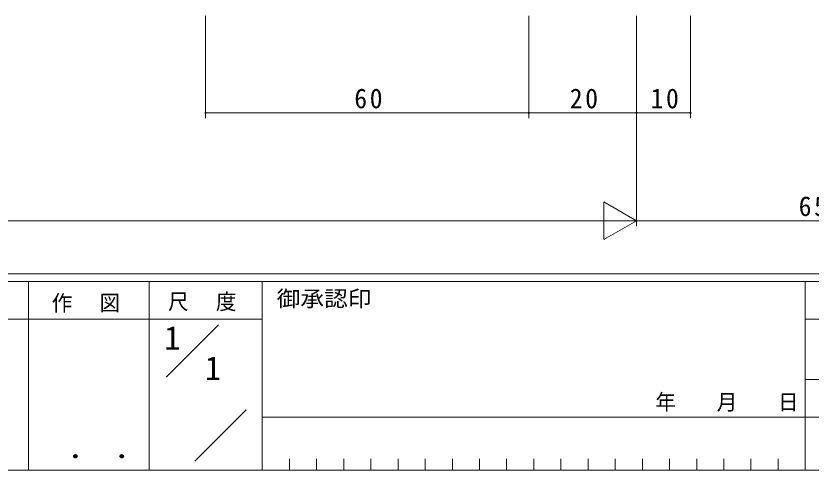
# Model space of a CAD drawing. Units: millimetres on the paper. Extents: x -420 to 373, y -297 to 267.
# Drawn here: x 140 to 287.6, y -297 to -212.7 of the extents above; entities that cross this region are included whole.
import ezdxf
from ezdxf.enums import TextEntityAlignment as Align

# ---------------------------------------------------------------- set-up
doc = ezdxf.new("R2010")
doc.units = ezdxf.units.MM
doc.layers.add('0-1_YKK_ZWAK', color=7, linetype='Continuous', lineweight=9)
doc.layers.add('0-4_YKK_D', color=6, linetype='Continuous', lineweight=9)
doc.layers.add('0-2_USER1', color=3, linetype='Continuous')
doc.styles.add('ＭＳ ゴシック', font='')
doc.styles.get('ＭＳ ゴシック').set_extended_font_data('MS Gothic')

msp = doc.modelspace()

# ---------------------------------------------------------------- linework, layer by layer
at = {"layer": '0-1_YKK_ZWAK'}
for p, q in [((352.3, -260.575), (-417.7, -260.575)), ((314.5, -261.975), (-417.7, -261.975)), ((142.3, -261.975), (142.3, -296.975)), ((164.7, -261.975), (164.7, -296.975)), ((185.7, -261.975), (185.7, -296.975)), ((286.5, -261.975), (286.5, -296.975)), ((165.684, -268.975), (97.5, -268.975)), ((165.684, -268.975), (185.7, -268.975)), ((167.87, -279.712), (177.564, -270.018)), ((286.5, -268.975), (314.5, -268.975)), ((286.5, -280.175), (314.5, -280.175)), ((173.172, -295.32), (182.696, -285.797)), ((185.7, -287.175), (286.5, -287.175)), ((314.5, -287.175), (286.5, -287.175)), ((190.74, -294.875), (190.74, -296.975)), ((195.78, -294.875), (195.78, -296.975)), ((200.82, -294.875), (200.82, -296.975)), ((205.86, -294.875), (205.86, -296.975)), ((210.9, -294.875), (210.9, -296.975)), ((215.94, -294.875), (215.94, -296.975)), ((220.98, -294.875), (220.98, -296.975)), ((226.02, -294.875), (226.02, -296.975)), ((231.06, -294.875), (231.06, -296.975)), ((236.1, -294.875), (236.1, -296.975)), ((241.14, -294.875), (241.14, -296.975)), ((246.18, -294.875), (246.18, -296.975)), ((251.22, -294.875), (251.22, -296.975)), ((256.26, -294.875), (256.26, -296.975)), ((261.3, -294.875), (261.3, -296.975)), ((266.34, -294.875), (266.34, -296.975)), ((271.38, -294.875), (271.38, -296.975)), ((276.42, -294.875), (276.42, -296.975)), ((281.46, -294.875), (281.46, -296.975)), ((-417.7, -296.975), (314.5, -296.975))]:
    msp.add_line(p, q, dxfattribs=at)
at = {"layer": '0-4_YKK_D'}
for p, q in [((175.182, -212.688), (175.182, -231.688)), ((235.182, -212.688), (235.182, -231.688)), ((235.182, -212.688), (235.182, -231.688)), ((255.182, -212.688), (255.182, -231.688)), ((255.182, -212.688), (255.182, -251.688)), ((255.182, -212.688), (255.182, -251.688)), ((255.182, -212.688), (255.182, -231.688)), ((265.182, -212.688), (265.182, -231.688)), ((235.182, -230.688), (175.182, -230.688)), ((255.182, -230.688), (235.182, -230.688)), ((265.182, -230.688), (255.182, -230.688)), ((255.182, -250.688), (249.12, -247.188)), ((249.12, -247.188), (249.12, -254.188)), ((-97.818, -250.688), (248.182, -250.688)), ((255.182, -250.688), (243.057, -250.688)), ((255.182, -250.688), (249.12, -254.188)), ((255.182, -250.688), (320.182, -250.688))]:
    msp.add_line(p, q, dxfattribs=at)
for centre, start, end in [((175.182, -230.688), 0, 180), ((175.182, -230.688), 180, 0), ((235.182, -230.688), 0, 180), ((235.182, -230.688), 0, 180), ((235.182, -230.688), 180, 0), ((235.182, -230.688), 180, 0), ((255.182, -230.688), 0, 180), ((255.182, -230.688), 0, 180), ((255.182, -230.688), 180, 0), ((255.182, -230.688), 180, 0), ((265.182, -230.688), 0, 180), ((265.182, -230.688), 180, 0)]:
    msp.add_arc(centre, 0.106, start, end, dxfattribs=at)

# ---------------------------------------------------------------- texts
at = {"layer": '0-1_YKK_ZWAK', "style": 'ＭＳ ゴシック', "width": 1.1}
msp.add_text('御承認印', height=2.933, dxfattribs=at).set_placement((188.367, -267.508), align=Align.BOTTOM_LEFT)
at = {"layer": '0-1_YKK_ZWAK', "color": 3, "style": 'ＭＳ ゴシック', "width": 1.15}
msp.add_text(' ． ．', height=3.666, dxfattribs=at).set_placement((146.755, -295.921), align=Align.BOTTOM_LEFT)
at = {"layer": '0-1_YKK_ZWAK', "char_height": 2.933, "attachment_point": 7, "style": 'ＭＳ ゴシック'}
for s, insert in [('\\T1.17;\\W0.95;作\\~\\~図', (146.62, -267.737)), ('\\T1.17;\\W0.95;尺\\~\\~度', (168.212, -267.512)), ('\\T1.2;\\W0.95;年\\~\\~\\~月\\~\\~\\~日', (258.676, -286.144))]:
    msp.add_mtext(s, dxfattribs=dict(at, insert=insert))
at = {"layer": '0-2_USER1', "style": 'ＭＳ ゴシック'}
for p in [(167.5, -275.975), (175.033, -281.575)]:
    msp.add_text('1', height=4.399, dxfattribs=at).set_placement(p, align=Align.BOTTOM_LEFT)
at = {"layer": '0-4_YKK_D', "color": 3, "char_height": 3.666, "attachment_point": 7, "style": 'ＭＳ ゴシック'}
for s, insert in [('\\T1.21;\\W0.95;60', (202.782, -229.888)), ('\\T1.21;\\W0.95;20', (242.782, -229.888)), ('\\T1.21;\\W0.95;10', (257.782, -229.888)), ('\\T1.21;\\W0.95;65', (285.282, -249.888))]:
    msp.add_mtext(s, dxfattribs=dict(at, insert=insert))

doc.saveas('drawing.dxf')
